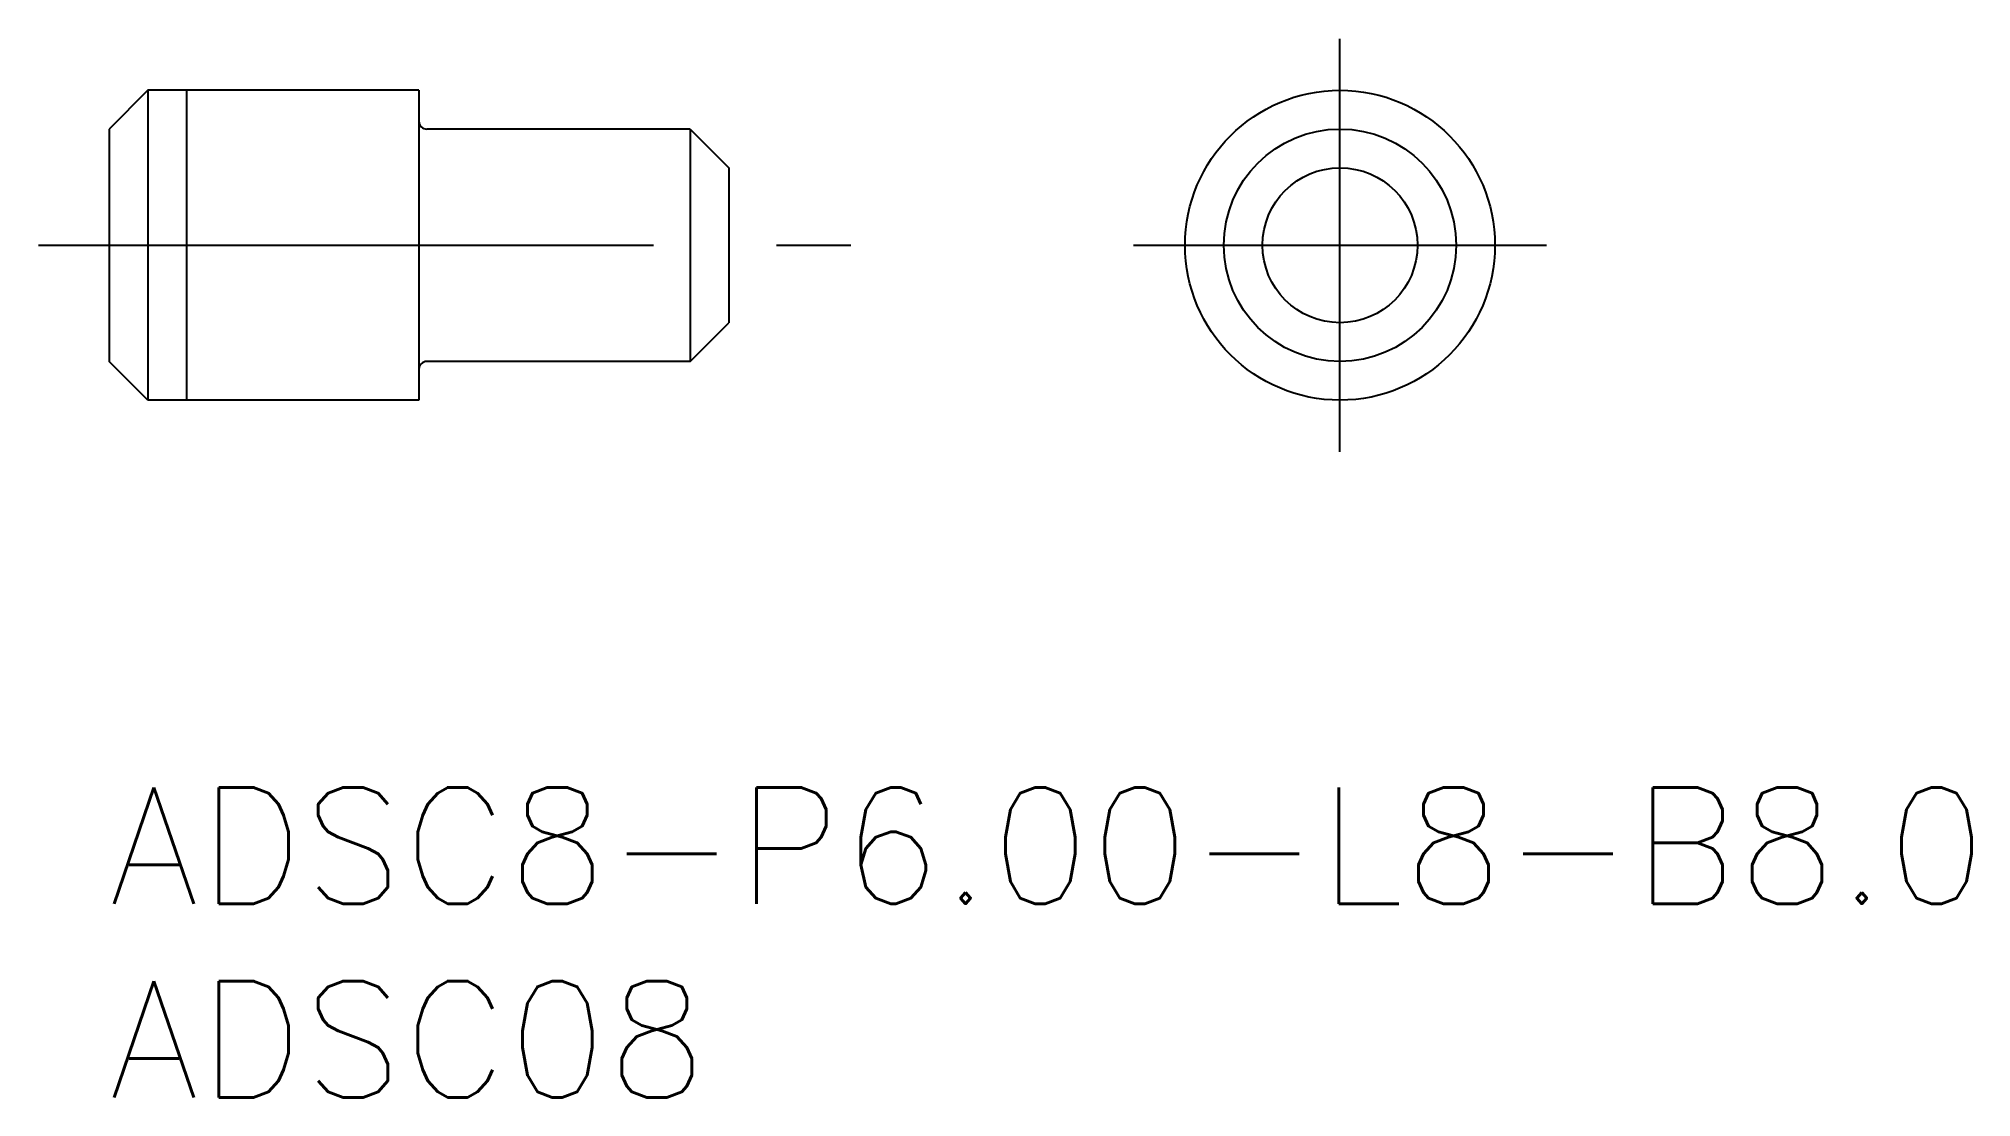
# Model space of a CAD drawing. Extents: x -1.8 to 48.1, y -8 to 19.3.
import ezdxf

# ---------------------------------------------------------------- set-up
doc = ezdxf.new("R2010")
doc.units = 0
doc.header["$LTSCALE"] = 0.5
doc.linetypes.add('CENTER', pattern=[50.8, 31.75, -6.35, 6.35, -6.35])
for name, color, linetype in [('MSM_CENTER', 1, 'CENTER'), ('MSM_CONTINUOUS', 7, 'CONTINUOUS'), ('MSM_NARROW', 5, 'CONTINUOUS'), ('MSM_PART_NUMBER', 7, 'CONTINUOUS')]:
    doc.layers.add(name, color=color, linetype=linetype)
doc.styles.get("Standard").update_dxf_attribs({"font": 'txt.shx', "height": 1, "bigfont": 'bigfont.shx'})

# ---------------------------------------------------------------- blocks, each defined once
blk = doc.blocks.new('*U12')
at = {"layer": 'MSM_PART_NUMBER'}
blk.add_text('ADSC8-P6.00-L8-B8.0', height=3, dxfattribs=at).set_placement((0, -3))
blk = doc.blocks.new('*U13')
at = {"layer": 'MSM_PART_NUMBER'}
blk.add_text('ADSC08', height=3, dxfattribs=at).set_placement((0, -8))

msp = doc.modelspace()

# ---------------------------------------------------------------- linework, layer by layer
at = {"layer": 'MSM_CENTER'}
for p, q in [((31.783, 8.667), (31.783, 19.333)), ((-1.82, 14), (19.153, 14)), ((26.449, 14), (37.116, 14))]:
    msp.add_line(p, q, dxfattribs=at)
at = {"layer": 'MSM_CONTINUOUS'}
for p, q in [((1, 18), (0, 17)), ((8, 18), (1, 18)), ((1, 18), (1, 10)), ((8, 18), (8, 10)), ((0, 17), (0, 11)), ((15, 17), (8.2, 17)), ((15, 17), (15, 11)), ((15, 17), (16, 16)), ((16, 16), (16, 12)), ((15, 11), (16, 12)), ((1, 10), (0, 11)), ((15, 11), (8.2, 11)), ((8, 10), (1, 10))]:
    msp.add_line(p, q, dxfattribs=at)
for radius in [4, 3, 2]:
    msp.add_circle((31.783, 14), radius, dxfattribs=at)
for centre, start, end in [((8.2, 17.2), 180, 270), ((8.2, 10.8), 90, 180)]:
    msp.add_arc(centre, 0.2, start, end, dxfattribs=at)
at = {"layer": 'MSM_NARROW'}
msp.add_line((2, 18), (2, 10), dxfattribs=at)

# ---------------------------------------------------------------- block references
at = {"layer": 'MSM_CONTINUOUS'}
for name in ['*U12', '*U13']:
    msp.add_blockref(name, (0, 0), dxfattribs=at)

doc.saveas('drawing.dxf')
